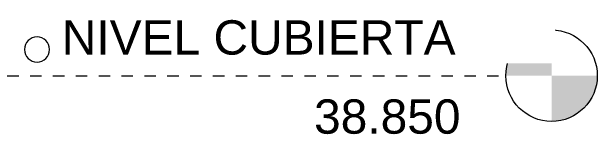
# Model space of a CAD drawing. Header units: metres. Extents: x 63 to 378, y -27 to 78.
# Drawn here: x 179.99 to 185.11, y 38.27 to 39.41 of the extents above; entities that cross this region are included whole.
import ezdxf

# ---------------------------------------------------------------- set-up
doc = ezdxf.new("R2010")
doc.units = ezdxf.units.M
doc.linetypes.add('Centre', pattern=[0.03175, 0.00635, -0.004763, 0.015875, -0.004763])
doc.layers.add('A-FLOR-LEVL', color=7, linetype='Continuous', lineweight=9)
doc.layers.add('P-PIPE', color=7, linetype='Continuous', lineweight=18)
doc.styles.add('Arial_1', font='arial.ttf', dxfattribs={"height": 0.3})

# ---------------------------------------------------------------- blocks, each defined once
blk = doc.blocks.new('Level - M_Level Head - Circle-24867-SEC 10')
at = {"layer": 'A-FLOR-LEVL'}
h = blk.add_hatch(color=256, dxfattribs=at)
edge = h.paths.add_edge_path()
edge.add_line((12.1374, 34.8018), (11.7374, 34.8018))
edge.add_arc((12.1374, 34.8018), 0.4, 90, 180, ccw=False)
edge.add_line((12.1374, 35.2018), (12.1374, 34.8018))
h = blk.add_hatch(color=256, dxfattribs=at)
edge = h.paths.add_edge_path()
edge.add_line((12.1374, 34.4018), (12.1374, 34.8018))
edge.add_line((12.1374, 34.8018), (12.5374, 34.8018))
edge.add_arc((12.1374, 34.8018), 0.4, 270, 360, ccw=False)
blk.add_circle((12.1374, 34.8018), 0.4, dxfattribs=at)

msp = doc.modelspace()

# ---------------------------------------------------------------- linework, layer by layer
at = {"layer": 'A-FLOR-LEVL', "linetype": 'Centre'}
msp.add_line((164.7498, 38.85), (184.3132, 38.85), dxfattribs=at)
at = {"layer": 'P-PIPE', "color": 1, "true_color": 0xff0000}
for start, end in [(0, 180), (180, 0)]:
    msp.add_arc((180.2102, 39.0788), 0.1095, start, end, dxfattribs=at)

# ---------------------------------------------------------------- block references
at = {"layer": 'A-FLOR-LEVL'}
msp.add_blockref('Level - M_Level Head - Circle-24867-SEC 10', (172.5758, 4.0482), dxfattribs=at)

# ---------------------------------------------------------------- next in the draw order: texts
at = {"layer": 'A-FLOR-LEVL', "char_height": 0.3, "attachment_point": 1, "style": 'Arial_1', "bg_fill": 3, "box_fill_scale": 1.25, "bg_fill_color": 256, "bg_fill_true_color": 13158600, "bg_fill_transparency": 0}
for s, insert, width in [('NIVEL CUBIERTA', (180.427, 39.3344), 4.240927), ('38.850', (182.6347, 38.6426), 1.587341)]:
    msp.add_mtext(s, dxfattribs=dict(at, insert=insert, width=width))

doc.saveas('drawing.dxf')
